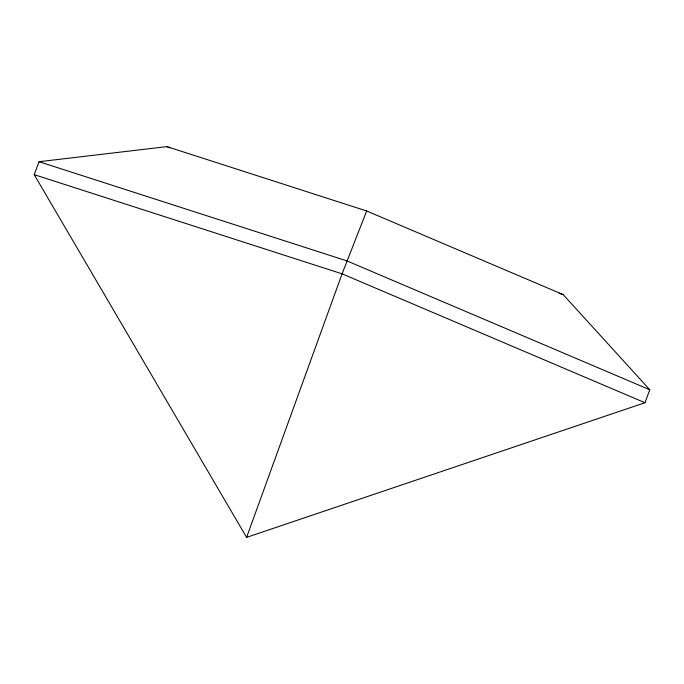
<?xml version="1.0" encoding="UTF-8"?>
<svg xmlns="http://www.w3.org/2000/svg" width="684" height="684" viewBox="0 0 684 684"><rect width="100%" height="100%" fill="white"/><g stroke="black" fill="none" stroke-linecap="round" stroke-linejoin="round"><path stroke-width="1.03" d="M246.599 537.376L342.094 273.839L366.658 210.98L563.154 294.599L649.8 389.777L644.961 402.722L246.599 537.376L34.2 174.642L39.039 161.706L166.913 146.624L366.658 210.98M559.093 293.291L563.154 294.599M39.039 161.706L346.933 260.895L649.8 389.777M34.2 174.642L342.094 273.839L644.961 402.722M166.913 146.624L169.854 147.881"/></g></svg>
